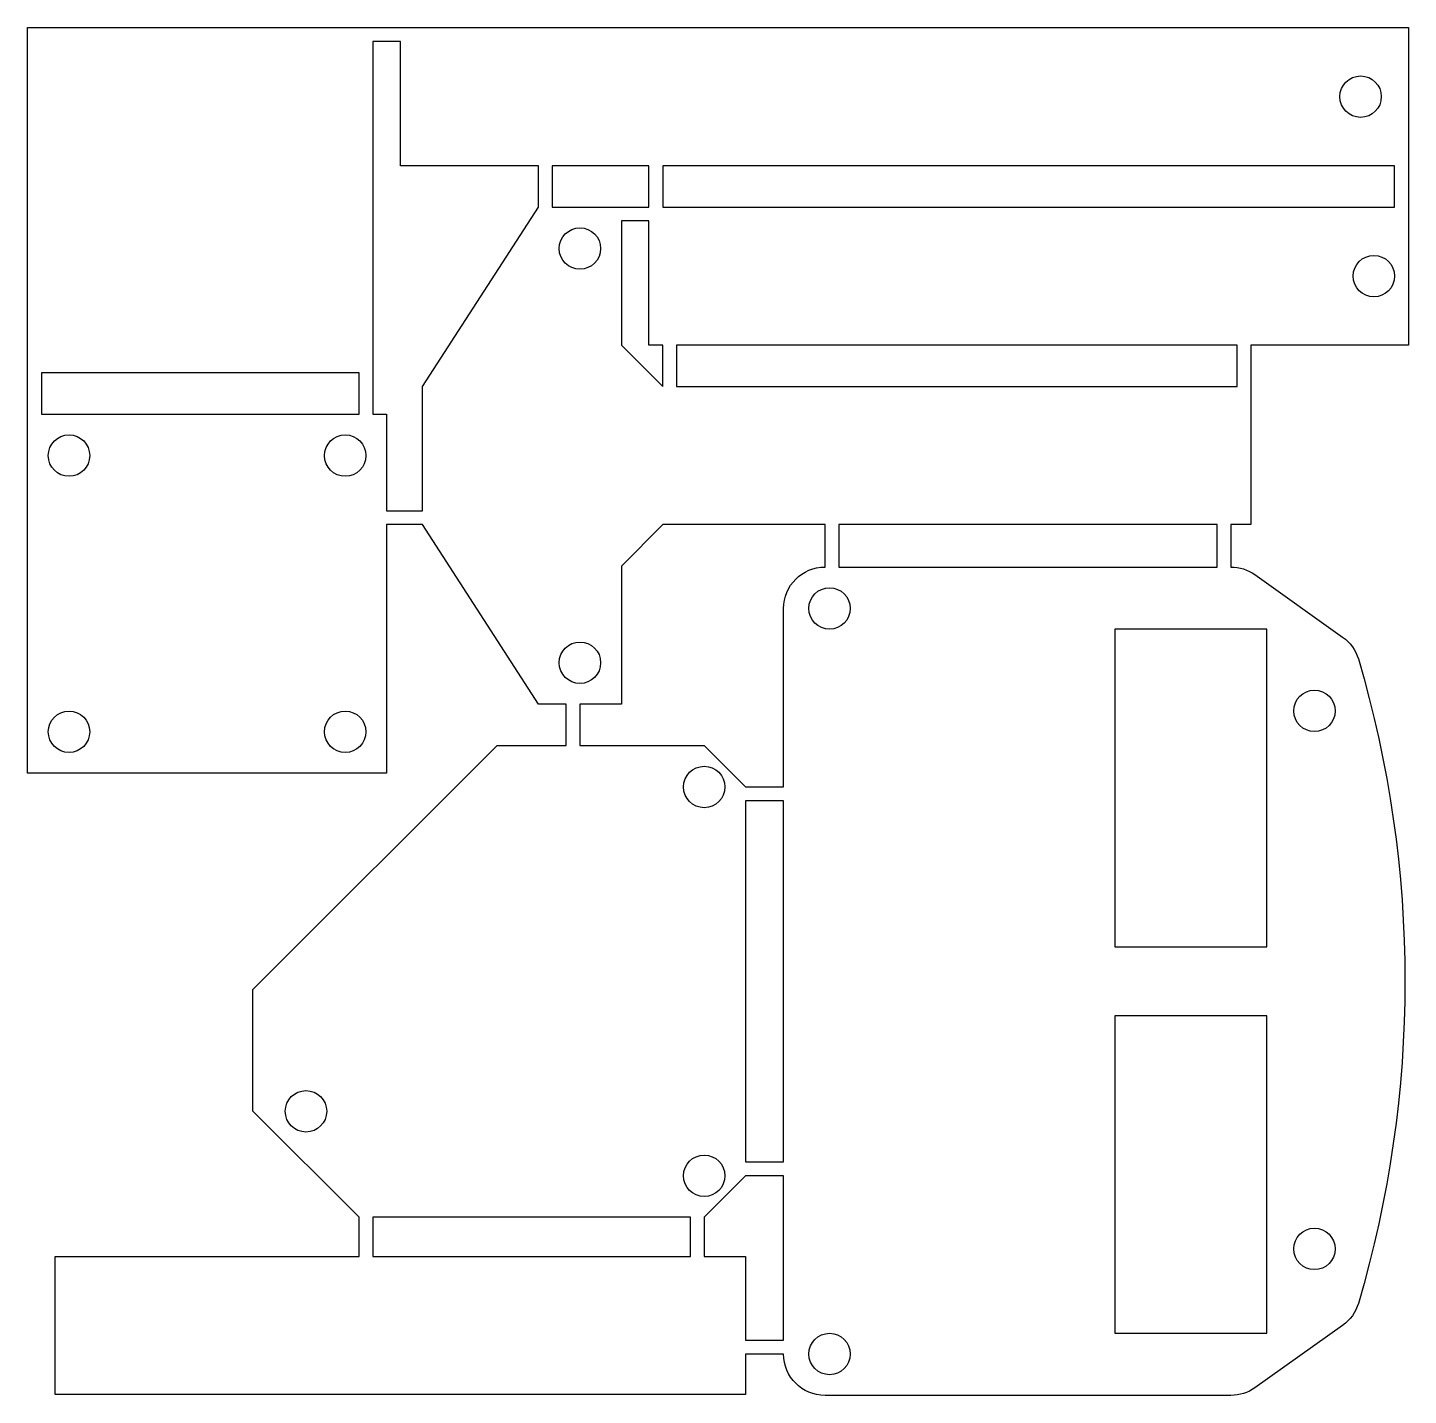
# Model space of a CAD drawing. Header units: millimetres. Extents: x -100 to 0, y -99 to 0.
import ezdxf

# ---------------------------------------------------------------- set-up
doc = ezdxf.new("R2010")
doc.units = ezdxf.units.MM
doc.layers.get('0').update_dxf_attribs({"linetype": 'CONTINUOUS'})

msp = doc.modelspace()

# ---------------------------------------------------------------- linework, layer by layer
for points in [[(-12.86, -36), (-12.86, -39.07, -0.15561), (-11.12, -39.62), (-4.76, -44.14, -0.1682), (-3.62, -45.73, -0.14436), (-3.62, -92.4, -0.1682), (-4.76, -94), (-11.12, -98.51, -0.15561), (-12.86, -99.07), (-42.25, -99.07, -0.41421), (-45.25, -96.07), (-48, -96.07), (-48, -99), (-98, -99), (-98, -89), (-76, -89), (-76, -86.16), (-83.68, -78.49), (-83.68, -69.68), (-66, -52), (-61, -52), (-61, -49), (-63, -49), (-71.4, -36), (-74, -36), (-74, -54), (-100, -54), (-100, 0), (0, 0), (0, -23), (-11.41, -23), (-11.41, -36)], [(-45.25, -42.07, -0.41421), (-42.25, -39.07), (-42.25, -36), (-54, -36), (-57, -39), (-57, -49), (-60, -49), (-60, -52), (-51, -52), (-48, -55), (-45.25, -55)]]:
    msp.add_lwpolyline(points, format="xyb", close=True)
for points in [[(-63, -13), (-63, -10), (-73, -10), (-73, -1), (-75, -1), (-75, -28), (-74, -28), (-74, -35), (-71.41, -35), (-71.41, -26), (-71.4, -26)], [(-62, -13), (-55, -13), (-55, -10), (-62, -10)], [(-1, -13), (-1, -10), (-54, -10), (-54, -13)], [(-55, -23), (-55, -14), (-57, -14), (-57, -23), (-54, -26), (-54, -23)], [(-12.41, -26), (-12.41, -23), (-53, -23), (-53, -26)], [(-99, -25), (-99, -28), (-76, -28), (-76, -25)], [(-41.25, -39.07), (-13.86, -39.07), (-13.86, -36), (-41.25, -36)], [(-10.26, -43.57), (-21.26, -43.57), (-21.26, -66.57), (-10.26, -66.57)], [(-45.25, -56), (-48, -56), (-48, -82.16), (-45.25, -82.16)], [(-21.26, -94.57), (-10.26, -94.57), (-10.26, -71.57), (-21.26, -71.57)], [(-45.25, -83.16), (-48, -83.16), (-51, -86.16), (-51, -89), (-48, -89), (-48, -95.07), (-45.25, -95.07)], [(-75, -86.16), (-75, -89), (-52, -89), (-52, -86.16)]]:
    msp.add_lwpolyline(points, close=True)
for centre in [(-3.46, -5), (-60, -16), (-2.5, -18), (-97, -31), (-77, -31), (-41.92, -42.07), (-60, -46), (-6.8, -49.49), (-97, -51), (-77, -51), (-51, -55), (-79.84, -78.49), (-51, -83.16), (-6.8, -88.46), (-41.92, -96.07)]:
    msp.add_circle(centre, 1.5)

doc.saveas('drawing.dxf')
